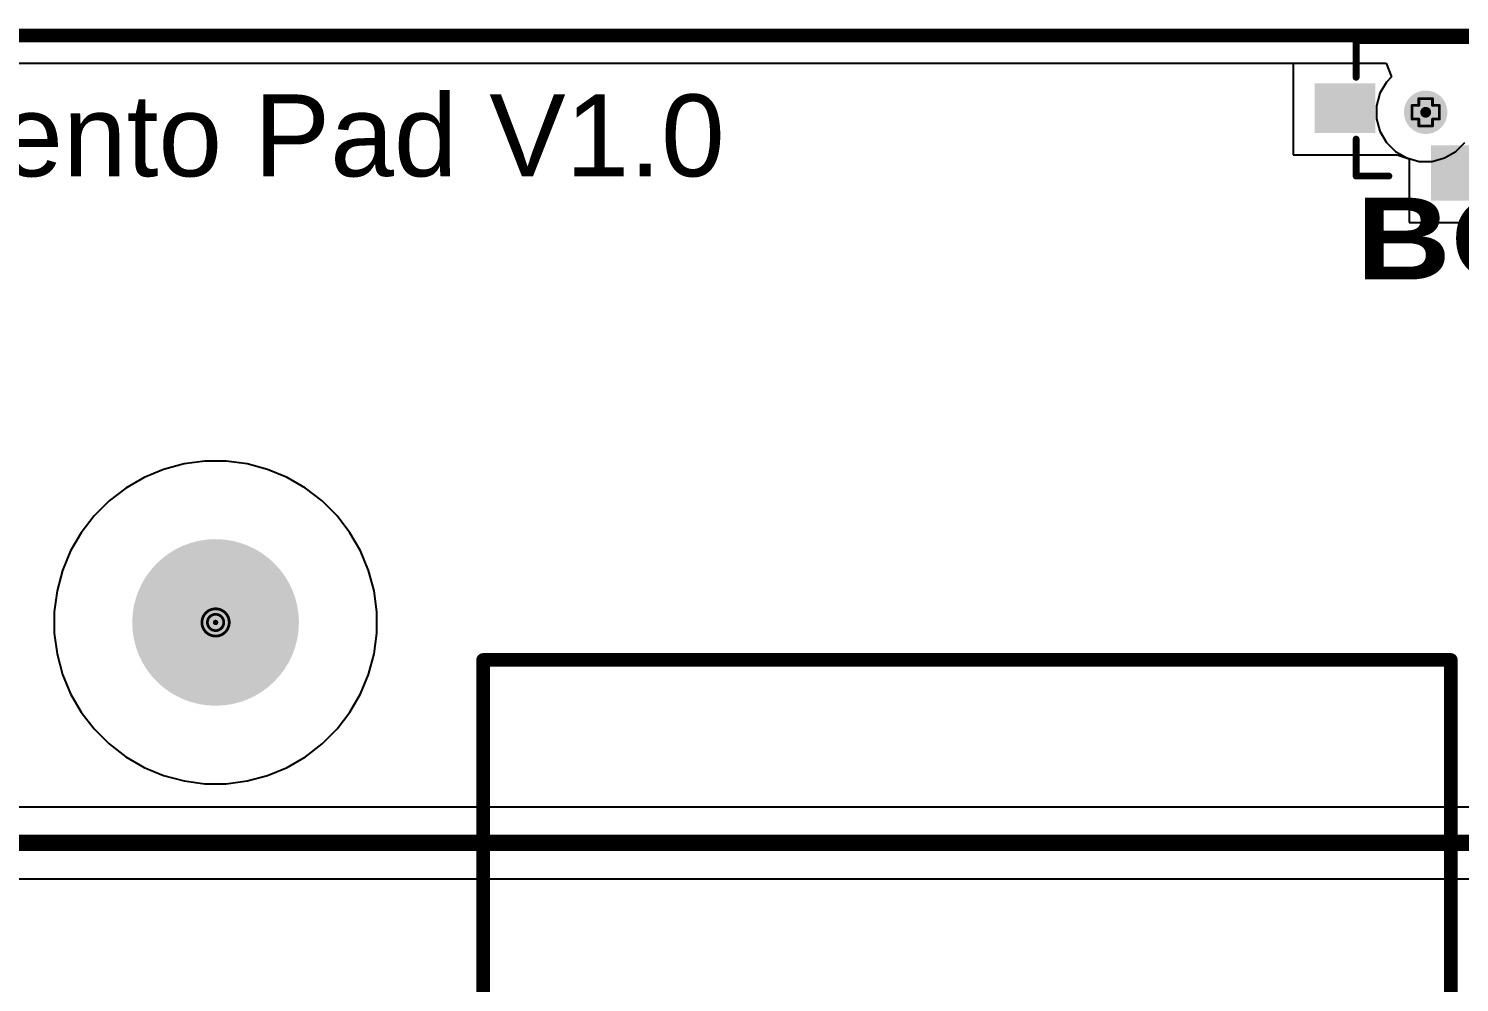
# Model space of a CAD drawing. Header units: inches. Extents: x 0 to 386, y 0 to 148.
# Drawn here: x 81.63 to 108.24, y 63.66 to 81.41 of the extents above; entities that cross this region are included whole.
import ezdxf

# ---------------------------------------------------------------- set-up
doc = ezdxf.new("R2010")
doc.units = ezdxf.units.IN
for name, color, linetype in [('Board outline', 216, 'Continuous'), ('Bottom Layer', 5, 'Continuous'), ('Bottom Solder', 6, 'Continuous'), ('Drill Drawing', 1, 'Continuous'), ('Multi-Layer', 9, 'Continuous'), ('Pad Holes', 156, 'Continuous'), ('Top Layer', 1, 'Continuous'), ('Top Overlay', 2, 'Continuous'), ('Top Paste', 8, 'Continuous'), ('Top Solder', 216, 'Continuous')]:
    doc.layers.add(name, color=color, linetype=linetype)
doc.styles.add('Arial', font='', dxfattribs={"height": 0.2})
doc.styles.add('Arial Black_Bold', font='', dxfattribs={"height": 0.2})
doc.styles.get('Arial').set_extended_font_data('Arial')
doc.styles.get('Arial Black_Bold').set_extended_font_data('Arial Black', bold=True)

# ---------------------------------------------------------------- blocks, each defined once
blk = doc.blocks.new('MK_11C04_G013_33')
at = {"layer": 'Bottom Solder'}
h = blk.add_hatch(color=6, dxfattribs=at)
edge = h.paths.add_edge_path()
edge.add_arc((-1.5, -0.602), 0.102, 0, 360)
h = blk.add_hatch(color=6, dxfattribs=at)
edge = h.paths.add_edge_path()
edge.add_arc((1.5, -0.602), 0.102, 0, 360)
at = {"layer": 'Pad Holes'}
h = blk.add_hatch(color=7, dxfattribs=at)
edge = h.paths.add_edge_path()
edge.add_arc((-1.5, -0.602), 0.405, 0, 360)
h = blk.add_hatch(color=7, dxfattribs=at)
edge = h.paths.add_edge_path()
edge.add_arc((1.5, -0.602), 0.405, 0, 360)
at = {"layer": 'Top Layer'}
for points in [[(-0.7, 0.113), (-1.3, 0.113), (-1.3, 0.943), (-0.7, 0.943)], [(-0.3, 0.943), (0.3, 0.943), (0.3, 0.113), (-0.3, 0.113)], [(0.7, 0.943), (1.3, 0.943), (1.3, 0.113), (0.7, 0.113)], [(-3.46, -0.317), (-2.54, -0.317), (-2.54, -1.037), (-3.46, -1.037)], [(2.54, -0.317), (3.46, -0.317), (3.46, -1.037), (2.54, -1.037)]]:
    blk.add_hatch(color=1, dxfattribs=at).paths.add_polyline_path(points)
at = {"layer": 'Top Paste'}
for points in [[(-0.7, 0.113), (-1.3, 0.113), (-1.3, 0.943), (-0.7, 0.943)], [(-0.3, 0.943), (0.3, 0.943), (0.3, 0.113), (-0.3, 0.113)], [(0.7, 0.943), (1.3, 0.943), (1.3, 0.113), (0.7, 0.113)], [(-3.46, -0.317), (-2.54, -0.317), (-2.54, -1.037), (-3.46, -1.037)], [(2.54, -0.317), (3.46, -0.317), (3.46, -1.037), (2.54, -1.037)]]:
    blk.add_hatch(color=8, dxfattribs=at).paths.add_polyline_path(points)
at = {"layer": 'Top Solder'}
for points in [[(-0.598, 0.011), (-1.402, 0.011), (-1.402, 1.044), (-0.598, 1.044)], [(-0.402, 1.044), (0.402, 1.044), (0.402, 0.011), (-0.402, 0.011)], [(0.598, 1.044), (1.402, 1.044), (1.402, 0.011), (0.598, 0.011)], [(-3.562, -0.216), (-2.438, -0.216), (-2.438, -1.139), (-3.562, -1.139)], [(2.438, -0.216), (3.562, -0.216), (3.562, -1.139), (2.438, -1.139)]]:
    blk.add_hatch(color=216, dxfattribs=at).paths.add_polyline_path(points)
h = blk.add_hatch(color=216, dxfattribs=at)
edge = h.paths.add_edge_path()
edge.add_arc((-1.5, -0.602), 0.102, 0, 360)
h = blk.add_hatch(color=216, dxfattribs=at)
edge = h.paths.add_edge_path()
edge.add_arc((1.5, -0.602), 0.102, 0, 360)
at = {"layer": 'Top Overlay'}
for points in [[(-1.679, 0.847, 0.254, 0.254, 0), (-1.679, 0.593, 0.254, 0.254, 0)], [(-1.552, 0.72, 0.254, 0.254, 0), (-1.679, 0.847, 0.254, 0.254, 0)], [(-1.552, 0.72, 0.254, 0.254, 0), (-1.679, 0.593, 0.254, 0.254, 0)], [(-2.184, 0.584, 0.127, 0.127, 0), (-2.794, 0.584, 0.127, 0.127, 0)], [(-2.794, 0.584, 0.127, 0.127, 0), (-2.794, -0.102, 0.127, 0.127, 0)], [(2.794, 0.584, 0.127, 0.127, 0), (2.184, 0.584, 0.127, 0.127, 0)], [(2.794, 0.584, 0.127, 0.127, 0), (2.794, -0.102, 0.127, 0.127, 0)], [(-2.794, -1.253, 0.127, 0.127, 0), (-2.794, -1.939, 0.127, 0.127, 0)], [(2.794, -1.253, 0.127, 0.127, 0), (2.794, -1.939, 0.127, 0.127, 0)], [(2.184, -1.939, 0.127, 0.127, 0), (-2.794, -1.939, 0.127, 0.127, 0)], [(2.794, -1.939, 0.127, 0.127, 0), (2.184, -1.939, 0.127, 0.127, 0)]]:
    blk.add_lwpolyline(points, format="xyseb", dxfattribs=at)
for points in [[(-1.743, 0.847, 0.127, 0.127, 1), (-1.616, 0.847, 0.127, 0.127, 1)], [(-1.743, 0.847, 0.127, 0.127, 1), (-1.616, 0.847, 0.127, 0.127, 1)], [(-1.616, 0.72, 0.127, 0.127, 1), (-1.489, 0.72, 0.127, 0.127, 1)], [(-1.616, 0.72, 0.127, 0.127, 1), (-1.489, 0.72, 0.127, 0.127, 1)], [(-2.826, 0.584, 0.0635, 0.0635, 1), (-2.762, 0.584, 0.0635, 0.0635, 1)], [(-2.826, 0.584, 0.0635, 0.0635, 1), (-2.762, 0.584, 0.0635, 0.0635, 1)], [(-2.216, 0.584, 0.0635, 0.0635, 1), (-2.153, 0.584, 0.0635, 0.0635, 1)], [(-1.743, 0.593, 0.127, 0.127, 1), (-1.616, 0.593, 0.127, 0.127, 1)], [(-1.743, 0.593, 0.127, 0.127, 1), (-1.616, 0.593, 0.127, 0.127, 1)], [(2.153, 0.584, 0.0635, 0.0635, 1), (2.216, 0.584, 0.0635, 0.0635, 1)], [(2.762, 0.584, 0.0635, 0.0635, 1), (2.826, 0.584, 0.0635, 0.0635, 1)], [(2.762, 0.584, 0.0635, 0.0635, 1), (2.826, 0.584, 0.0635, 0.0635, 1)], [(-2.826, -0.102, 0.0635, 0.0635, 1), (-2.762, -0.102, 0.0635, 0.0635, 1)], [(2.762, -0.102, 0.0635, 0.0635, 1), (2.826, -0.102, 0.0635, 0.0635, 1)], [(-2.826, -1.253, 0.0635, 0.0635, 1), (-2.762, -1.253, 0.0635, 0.0635, 1)], [(2.762, -1.253, 0.0635, 0.0635, 1), (2.826, -1.253, 0.0635, 0.0635, 1)], [(-2.826, -1.939, 0.0635, 0.0635, 1), (-2.762, -1.939, 0.0635, 0.0635, 1)], [(-2.826, -1.939, 0.0635, 0.0635, 1), (-2.762, -1.939, 0.0635, 0.0635, 1)], [(2.153, -1.939, 0.0635, 0.0635, 1), (2.216, -1.939, 0.0635, 0.0635, 1)], [(2.153, -1.939, 0.0635, 0.0635, 1), (2.216, -1.939, 0.0635, 0.0635, 1)], [(2.762, -1.939, 0.0635, 0.0635, 1), (2.826, -1.939, 0.0635, 0.0635, 1)], [(2.762, -1.939, 0.0635, 0.0635, 1), (2.826, -1.939, 0.0635, 0.0635, 1)]]:
    blk.add_lwpolyline(points, format="xyseb", close=True, dxfattribs=at)

msp = doc.modelspace()

# ---------------------------------------------------------------- hatches: boundary and pattern name
at = {"layer": 'Bottom Solder'}
h = msp.add_hatch(color=6, dxfattribs=at)
edge = h.paths.add_edge_path()
edge.add_arc((85.108, 70.358), 0.0508, 0, 360)
at = {"layer": 'Pad Holes'}
h = msp.add_hatch(color=7, dxfattribs=at)
edge = h.paths.add_edge_path()
edge.add_arc((85.108, 70.358), 1.55, 0, 360)
at = {"layer": 'Top Solder'}
h = msp.add_hatch(color=216, dxfattribs=at)
edge = h.paths.add_edge_path()
edge.add_arc((85.108, 70.358), 0.0508, 0, 360)

# ---------------------------------------------------------------- linework, layer by layer
at = {"layer": 'Board outline'}
msp.add_lwpolyline([(2.997, 81.28, 0.254, 0.254, 0), (251.003, 81.28, 0.254, 0.254, 0)], format="xyseb", dxfattribs=at)
at = {"layer": 'Bottom Layer'}
for p, q in [((73.308, 80.762), (106.88, 80.762)), ((106.88, 80.762), (106.983, 80.508)), ((106.886, 80.411), (106.766, 80.203)), ((106.983, 80.508), (106.886, 80.411)), ((106.766, 80.203), (106.704, 79.971)), ((106.704, 79.971), (106.704, 79.73)), ((106.704, 79.73), (106.766, 79.498)), ((106.766, 79.498), (106.886, 79.29)), ((106.886, 79.29), (107.056, 79.12)), ((107.056, 79.12), (107.265, 79)), ((107.969, 79), (108.178, 79.12)), ((108.178, 79.12), (108.348, 79.29)), ((107.265, 79), (107.497, 78.937)), ((107.497, 78.937), (107.737, 78.937)), ((107.737, 78.937), (107.969, 79)), ((84.142, 73.205), (83.778, 73.054)), ((84.522, 73.307), (84.142, 73.205)), ((84.911, 73.358), (84.522, 73.307)), ((85.305, 73.358), (84.911, 73.358)), ((85.695, 73.307), (85.305, 73.358)), ((86.074, 73.205), (85.695, 73.307)), ((86.438, 73.054), (86.074, 73.205)), ((83.778, 73.054), (83.438, 72.858)), ((86.778, 72.858), (86.438, 73.054)), ((83.438, 72.858), (83.126, 72.618)), ((87.09, 72.618), (86.778, 72.858)), ((83.126, 72.618), (82.848, 72.34)), ((87.368, 72.34), (87.09, 72.618)), ((82.848, 72.34), (82.608, 72.028)), ((87.608, 72.028), (87.368, 72.34)), ((82.608, 72.028), (82.412, 71.688)), ((87.804, 71.688), (87.608, 72.028)), ((82.412, 71.688), (82.261, 71.324)), ((87.955, 71.324), (87.804, 71.688)), ((82.261, 71.324), (82.159, 70.945)), ((88.057, 70.945), (87.955, 71.324)), ((82.159, 70.945), (82.108, 70.555)), ((88.108, 70.555), (88.057, 70.945)), ((82.108, 70.555), (82.108, 70.161)), ((88.108, 70.161), (88.108, 70.555)), ((82.108, 70.161), (82.159, 69.771)), ((88.057, 69.771), (88.108, 70.161)), ((82.159, 69.771), (82.261, 69.392)), ((87.955, 69.392), (88.057, 69.771)), ((82.261, 69.392), (82.412, 69.028)), ((87.804, 69.028), (87.955, 69.392)), ((82.412, 69.028), (82.608, 68.688)), ((87.608, 68.688), (87.804, 69.028)), ((82.608, 68.688), (82.848, 68.376)), ((87.368, 68.376), (87.608, 68.688)), ((82.848, 68.376), (83.126, 68.098)), ((87.09, 68.098), (87.368, 68.376)), ((83.126, 68.098), (83.438, 67.858)), ((86.778, 67.858), (87.09, 68.098)), ((83.438, 67.858), (83.778, 67.662)), ((83.778, 67.662), (84.142, 67.511)), ((86.074, 67.511), (86.438, 67.662)), ((86.438, 67.662), (86.778, 67.858)), ((84.142, 67.511), (84.522, 67.409)), ((84.522, 67.409), (84.911, 67.358)), ((84.911, 67.358), (85.305, 67.358)), ((85.305, 67.358), (85.695, 67.409)), ((85.695, 67.409), (86.074, 67.511))]:
    msp.add_line(p, q, dxfattribs=at)
at = {"layer": 'Drill Drawing'}
for points in [[(107.49, 79.977, 0.0508, 0.0508, 0), (107.49, 80.104, 0.0508, 0.0508, 0)], [(107.49, 80.104, 0.0508, 0.0508, 0), (107.744, 80.104, 0.0508, 0.0508, 0)], [(107.744, 79.977, 0.0508, 0.0508, 0), (107.744, 80.104, 0.0508, 0.0508, 0)], [(107.363, 79.723, 0.0508, 0.0508, 0), (107.363, 79.977, 0.0508, 0.0508, 0)], [(107.363, 79.977, 0.0508, 0.0508, 0), (107.49, 79.977, 0.0508, 0.0508, 0)], [(107.744, 79.977, 0.0508, 0.0508, 0), (107.871, 79.977, 0.0508, 0.0508, 0)], [(107.871, 79.723, 0.0508, 0.0508, 0), (107.871, 79.977, 0.0508, 0.0508, 0)], [(107.363, 79.723, 0.0508, 0.0508, 0), (107.49, 79.723, 0.0508, 0.0508, 0)], [(107.49, 79.596, 0.0508, 0.0508, 0), (107.49, 79.723, 0.0508, 0.0508, 0)], [(107.49, 79.596, 0.0508, 0.0508, 0), (107.744, 79.596, 0.0508, 0.0508, 0)], [(107.744, 79.723, 0.0508, 0.0508, 0), (107.871, 79.723, 0.0508, 0.0508, 0)], [(107.744, 79.596, 0.0508, 0.0508, 0), (107.744, 79.723, 0.0508, 0.0508, 0)]]:
    msp.add_lwpolyline(points, format="xyseb", dxfattribs=at)
for points in [[(107.477, 80.104, 0.0254, 0.0254, 1), (107.503, 80.104, 0.0254, 0.0254, 1)], [(107.477, 80.104, 0.0254, 0.0254, 1), (107.503, 80.104, 0.0254, 0.0254, 1)], [(107.731, 80.104, 0.0254, 0.0254, 1), (107.757, 80.104, 0.0254, 0.0254, 1)], [(107.731, 80.104, 0.0254, 0.0254, 1), (107.757, 80.104, 0.0254, 0.0254, 1)], [(107.35, 79.977, 0.0254, 0.0254, 1), (107.376, 79.977, 0.0254, 0.0254, 1)], [(107.35, 79.977, 0.0254, 0.0254, 1), (107.376, 79.977, 0.0254, 0.0254, 1)], [(107.477, 79.977, 0.0254, 0.0254, 1), (107.503, 79.977, 0.0254, 0.0254, 1)], [(107.477, 79.977, 0.0254, 0.0254, 1), (107.503, 79.977, 0.0254, 0.0254, 1)], [(107.731, 79.977, 0.0254, 0.0254, 1), (107.757, 79.977, 0.0254, 0.0254, 1)], [(107.731, 79.977, 0.0254, 0.0254, 1), (107.757, 79.977, 0.0254, 0.0254, 1)], [(107.858, 79.977, 0.0254, 0.0254, 1), (107.884, 79.977, 0.0254, 0.0254, 1)], [(107.858, 79.977, 0.0254, 0.0254, 1), (107.884, 79.977, 0.0254, 0.0254, 1)], [(107.35, 79.723, 0.0254, 0.0254, 1), (107.376, 79.723, 0.0254, 0.0254, 1)], [(107.35, 79.723, 0.0254, 0.0254, 1), (107.376, 79.723, 0.0254, 0.0254, 1)], [(107.477, 79.723, 0.0254, 0.0254, 1), (107.503, 79.723, 0.0254, 0.0254, 1)], [(107.477, 79.723, 0.0254, 0.0254, 1), (107.503, 79.723, 0.0254, 0.0254, 1)], [(107.477, 79.596, 0.0254, 0.0254, 1), (107.503, 79.596, 0.0254, 0.0254, 1)], [(107.477, 79.596, 0.0254, 0.0254, 1), (107.503, 79.596, 0.0254, 0.0254, 1)], [(107.731, 79.723, 0.0254, 0.0254, 1), (107.757, 79.723, 0.0254, 0.0254, 1)], [(107.731, 79.723, 0.0254, 0.0254, 1), (107.757, 79.723, 0.0254, 0.0254, 1)], [(107.731, 79.596, 0.0254, 0.0254, 1), (107.757, 79.596, 0.0254, 0.0254, 1)], [(107.731, 79.596, 0.0254, 0.0254, 1), (107.757, 79.596, 0.0254, 0.0254, 1)], [(107.858, 79.723, 0.0254, 0.0254, 1), (107.884, 79.723, 0.0254, 0.0254, 1)], [(107.858, 79.723, 0.0254, 0.0254, 1), (107.884, 79.723, 0.0254, 0.0254, 1)], [(85.362, 70.358, 0.0508, 0.0508, 1), (84.854, 70.358, 0.0508, 0.0508, 1)], [(85.26, 70.358, 0.0508, 0.0508, 1), (84.956, 70.358, 0.0508, 0.0508, 1)], [(84.841, 70.358, 0.0254, 0.0254, 1), (84.867, 70.358, 0.0254, 0.0254, 1)], [(84.943, 70.358, 0.0254, 0.0254, 1), (84.968, 70.358, 0.0254, 0.0254, 1)], [(85.248, 70.358, 0.0254, 0.0254, 1), (85.273, 70.358, 0.0254, 0.0254, 1)], [(85.349, 70.358, 0.0254, 0.0254, 1), (85.375, 70.358, 0.0254, 0.0254, 1)]]:
    msp.add_lwpolyline(points, format="xyseb", close=True, dxfattribs=at)
at = {"layer": 'Multi-Layer'}
for p, q in [((84.142, 73.205), (83.778, 73.054)), ((84.522, 73.307), (84.142, 73.205)), ((84.911, 73.358), (84.522, 73.307)), ((85.108, 73.358), (84.911, 73.358)), ((85.305, 73.358), (85.108, 73.358)), ((85.695, 73.307), (85.305, 73.358)), ((86.074, 73.205), (85.695, 73.307)), ((86.438, 73.054), (86.074, 73.205)), ((83.778, 73.054), (83.438, 72.858)), ((86.778, 72.858), (86.438, 73.054)), ((83.438, 72.858), (83.126, 72.618)), ((87.09, 72.618), (86.778, 72.858)), ((83.126, 72.618), (82.848, 72.34)), ((87.368, 72.34), (87.09, 72.618)), ((82.848, 72.34), (82.608, 72.028)), ((87.608, 72.028), (87.368, 72.34)), ((82.608, 72.028), (82.412, 71.688)), ((87.804, 71.688), (87.608, 72.028)), ((82.412, 71.688), (82.261, 71.324)), ((87.955, 71.324), (87.804, 71.688)), ((82.261, 71.324), (82.159, 70.945)), ((88.057, 70.945), (87.955, 71.324)), ((82.159, 70.945), (82.108, 70.555)), ((88.108, 70.555), (88.057, 70.945)), ((82.108, 70.555), (82.108, 70.358)), ((88.108, 70.358), (88.108, 70.555)), ((82.108, 70.358), (82.108, 70.161)), ((88.108, 70.358), (88.108, 70.358)), ((88.108, 70.161), (88.108, 70.358)), ((82.108, 70.161), (82.159, 69.771)), ((88.057, 69.771), (88.108, 70.161)), ((82.159, 69.771), (82.261, 69.392)), ((87.955, 69.392), (88.057, 69.771)), ((82.261, 69.392), (82.412, 69.028)), ((87.804, 69.028), (87.955, 69.392)), ((82.412, 69.028), (82.608, 68.688)), ((87.608, 68.688), (87.804, 69.028)), ((82.608, 68.688), (82.848, 68.376)), ((87.368, 68.376), (87.608, 68.688)), ((82.848, 68.376), (83.126, 68.098)), ((87.09, 68.098), (87.368, 68.376)), ((83.126, 68.098), (83.438, 67.858)), ((86.778, 67.858), (87.09, 68.098)), ((83.438, 67.858), (83.778, 67.662)), ((83.778, 67.662), (84.142, 67.511)), ((86.074, 67.511), (86.438, 67.662)), ((86.438, 67.662), (86.778, 67.858)), ((84.142, 67.511), (84.522, 67.409)), ((84.522, 67.409), (84.911, 67.358)), ((84.911, 67.358), (85.108, 67.358)), ((85.108, 67.358), (85.305, 67.358)), ((85.305, 67.358), (85.695, 67.409)), ((85.695, 67.409), (86.074, 67.511))]:
    msp.add_line(p, q, dxfattribs=at)
at = {"layer": 'Top Layer'}
for p, q in [((5.064, 80.762), (105.149, 80.762)), ((105.149, 80.762), (105.149, 79.057)), ((105.149, 79.057), (107.085, 79.057)), ((107.085, 79.057), (107.085, 79.057)), ((107.085, 79.057), (107.309, 78.985)), ((107.309, 78.985), (107.309, 77.797)), ((107.309, 77.797), (108.47, 77.797)), ((84.142, 73.205), (83.778, 73.054)), ((84.522, 73.307), (84.142, 73.205)), ((84.911, 73.358), (84.522, 73.307)), ((85.305, 73.358), (84.911, 73.358)), ((85.695, 73.307), (85.305, 73.358)), ((86.074, 73.205), (85.695, 73.307)), ((86.438, 73.054), (86.074, 73.205)), ((83.778, 73.054), (83.438, 72.858)), ((86.778, 72.858), (86.438, 73.054)), ((83.438, 72.858), (83.126, 72.618)), ((87.09, 72.618), (86.778, 72.858)), ((83.126, 72.618), (82.848, 72.34)), ((87.368, 72.34), (87.09, 72.618)), ((82.848, 72.34), (82.608, 72.028)), ((87.608, 72.028), (87.368, 72.34)), ((82.608, 72.028), (82.412, 71.688)), ((87.804, 71.688), (87.608, 72.028)), ((82.412, 71.688), (82.261, 71.324)), ((87.955, 71.324), (87.804, 71.688)), ((82.261, 71.324), (82.159, 70.945)), ((88.057, 70.945), (87.955, 71.324)), ((82.159, 70.945), (82.108, 70.555)), ((88.108, 70.555), (88.057, 70.945)), ((82.108, 70.555), (82.108, 70.161)), ((88.108, 70.161), (88.108, 70.555)), ((82.108, 70.161), (82.159, 69.771)), ((88.057, 69.771), (88.108, 70.161)), ((82.159, 69.771), (82.261, 69.392)), ((87.955, 69.392), (88.057, 69.771)), ((82.261, 69.392), (82.412, 69.028)), ((87.804, 69.028), (87.955, 69.392)), ((82.412, 69.028), (82.608, 68.688)), ((87.608, 68.688), (87.804, 69.028)), ((82.608, 68.688), (82.848, 68.376)), ((87.368, 68.376), (87.608, 68.688)), ((82.848, 68.376), (83.126, 68.098)), ((87.09, 68.098), (87.368, 68.376)), ((83.126, 68.098), (83.438, 67.858)), ((86.778, 67.858), (87.09, 68.098)), ((83.438, 67.858), (83.778, 67.662)), ((83.778, 67.662), (84.142, 67.511)), ((86.074, 67.511), (86.438, 67.662)), ((86.438, 67.662), (86.778, 67.858)), ((84.142, 67.511), (84.522, 67.409)), ((84.522, 67.409), (84.911, 67.358)), ((84.911, 67.358), (85.305, 67.358)), ((85.305, 67.358), (85.695, 67.409)), ((85.695, 67.409), (86.074, 67.511)), ((115.645, 66.922), (71.57, 66.922)), ((71.57, 65.59), (115.689, 65.59))]:
    msp.add_line(p, q, dxfattribs=at)
msp.add_lwpolyline([(71.107, 66.256, 0.305, 0.305, 0), (116.116, 66.256, 0.305, 0.305, 0)], format="xyseb", dxfattribs=at)
at = {"layer": 'Top Overlay'}
for points in [[(90.084, 69.66, 0.254, 0.254, 0), (108.084, 69.66, 0.254, 0.254, 0)], [(90.084, 51.66, 0.254, 0.254, 0), (90.084, 69.66, 0.254, 0.254, 0)], [(108.084, 51.66, 0.254, 0.254, 0), (108.084, 69.66, 0.254, 0.254, 0)]]:
    msp.add_lwpolyline(points, format="xyseb", dxfattribs=at)
for points in [[(90.021, 69.66, 0.127, 0.127, 1), (90.148, 69.66, 0.127, 0.127, 1)], [(90.021, 69.66, 0.127, 0.127, 1), (90.148, 69.66, 0.127, 0.127, 1)], [(108.021, 69.66, 0.127, 0.127, 1), (108.148, 69.66, 0.127, 0.127, 1)], [(108.021, 69.66, 0.127, 0.127, 1), (108.148, 69.66, 0.127, 0.127, 1)]]:
    msp.add_lwpolyline(points, format="xyseb", close=True, dxfattribs=at)

# ---------------------------------------------------------------- block references
at = {"rotation": 180}
msp.add_blockref('MK_11C04_G013_33', (109.117, 79.248), dxfattribs=at)

# ---------------------------------------------------------------- texts
at = {"layer": 'Top Overlay'}
for s, style, p in [('Bento Pad V1.0', 'Arial', (79.666, 78.658)), ('BOOT-1', 'Arial Black_Bold', (106.323, 76.739))]:
    msp.add_text(s, height=1.524, dxfattribs=dict(at, style=style)).set_placement(p)

doc.saveas('drawing.dxf')
